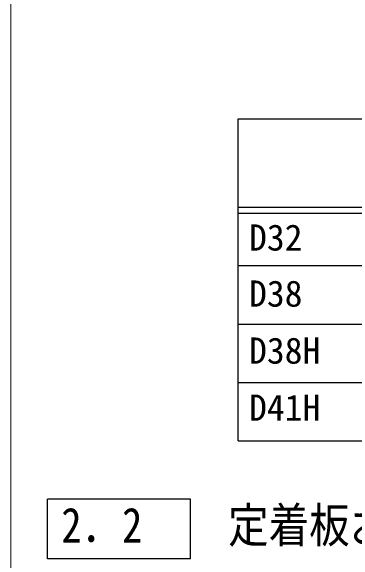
# Model space of a CAD drawing. Units: millimetres, scale not verified. Extents: x -59960 to 29700, y -21000 to 21000.
# Drawn here: x 900 to 3779, y -9898 to -5285 of the extents above; entities that cross this region are included whole.
import ezdxf
from ezdxf.enums import TextEntityAlignment as Align

# ---------------------------------------------------------------- set-up
doc = ezdxf.new("R2010")
doc.units = ezdxf.units.MM
doc.header["$LTSCALE"] = 70
for name, color, linetype in [('0-4_02_TEXT', 7, 'Continuous'), ('0-7_06_HYOU', 7, 'Continuous'), ('0-A_09_KAKOMI', 7, 'Continuous')]:
    doc.layers.add(name, color=color, linetype=linetype)
doc.layers.add('0-8_00_WAKU', color=9, linetype='Continuous', lineweight=18)
doc.styles.add('ＭＳ ゴシック', font='')
doc.styles.get('ＭＳ ゴシック').set_extended_font_data('MS Gothic')

msp = doc.modelspace()

# ---------------------------------------------------------------- linework, layer by layer
at = {"layer": '0-7_06_HYOU'}
for p, q in [((2805.34, -8890.89), (2805.34, -6190.04)), ((2805.34, -6190.04), (13017.82, -6190.04)), ((2805.34, -6930.89), (13017.82, -6930.89)), ((2805.34, -6980.89), (13017.82, -6980.89)), ((2805.34, -7420.89), (11017.82, -7420.89)), ((2805.34, -7910.89), (7417.82, -7910.89)), ((2805.34, -8400.89), (11017.82, -8400.89)), ((2805.34, -8890.89), (13017.82, -8890.89))]:
    msp.add_line(p, q, dxfattribs=at)
at = {"layer": '0-8_00_WAKU'}
msp.add_lwpolyline([(900, -16700), (900, -316.13), (27900, -316.13)], dxfattribs=at)
at = {"layer": '0-A_09_KAKOMI'}
for p, q in [((2405.34, -9380.38), (1205.34, -9380.38)), ((1205.34, -9880.38), (1205.34, -9380.38)), ((2405.34, -9880.38), (2405.34, -9380.38)), ((2405.34, -9880.38), (1205.34, -9880.38))]:
    msp.add_line(p, q, dxfattribs=at)

# ---------------------------------------------------------------- texts
at = {"layer": '0-4_02_TEXT', "style": 'ＭＳ ゴシック'}
for s, p in [('D32', (2897.86, -7360.79)), ('D38', (2897.86, -7830.79)), ('D38H', (2897.86, -8308.96)), ('D41H', (2897.86, -8787.73))]:
    msp.add_text(s, height=219.9, dxfattribs=at).set_placement(p, align=Align.BOTTOM_LEFT)
at = {"layer": '0-4_02_TEXT', "style": 'ＭＳ ゴシック', "width": 0.85}
for s, p in [('定着板および定着板用六角ナット', (2722.64, -9831.71)), ('2．2', (1322.64, -9831.71))]:
    msp.add_text(s, height=293.3, dxfattribs=at).set_placement(p, align=Align.BOTTOM_LEFT)

doc.saveas('drawing.dxf')
